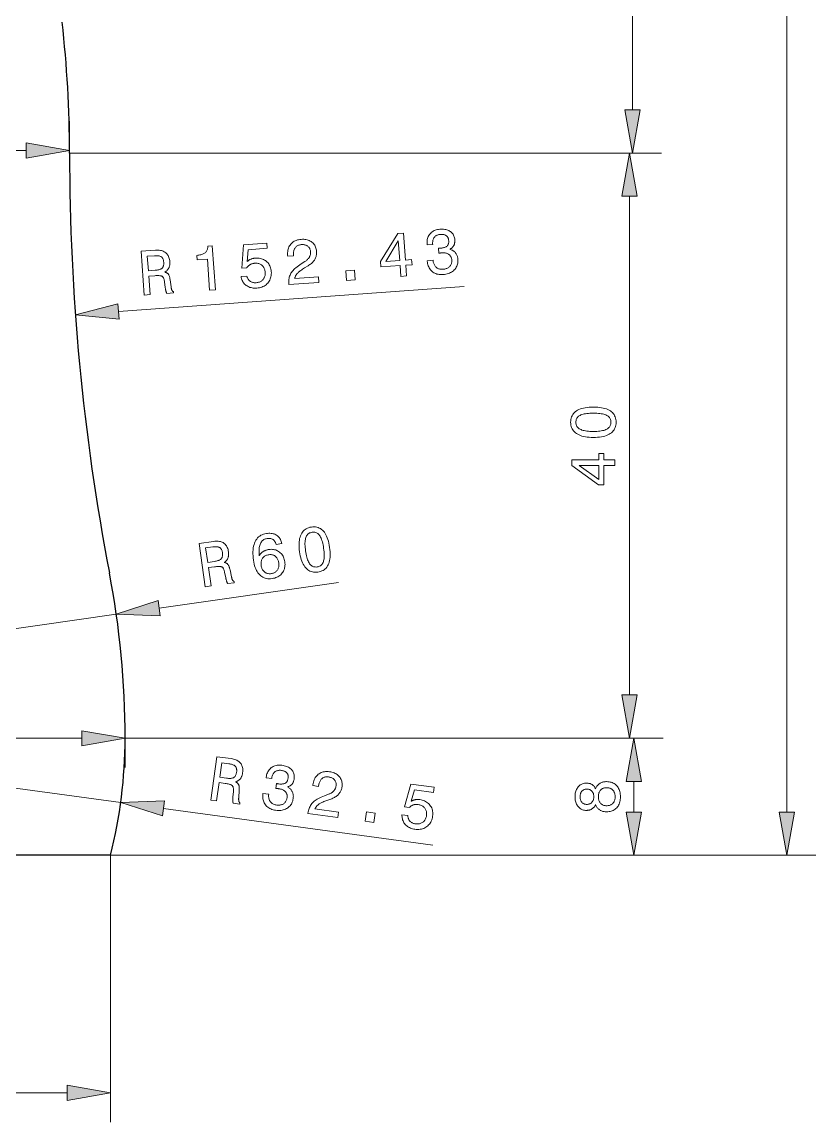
# Model space of a CAD drawing. Extents: x 0 to 297, y 0 to 529.
# Drawn here: x 169.3 to 223.5, y 122 to 197.2 of the extents above; entities that cross this region are included whole.
import ezdxf

# ---------------------------------------------------------------- set-up
doc = ezdxf.new("R2010")
doc.units = 0

msp = doc.modelspace()

# ---------------------------------------------------------------- linework, layer by layer
at = {"color": 7, "lineweight": 13}
for p, q in [((221.538, 143.185), (221.538, 359.276)), ((138.066, 188.401), (169.557, 188.401)), ((172.511, 188.23), (212.787, 188.23)), ((172.511, 188.23), (212.987, 188.23)), ((210.787, 151.185), (210.787, 185.276)), ((175.859, 177.395), (199.492, 179.113)), ((134.266, 148.224), (173.357, 148.224)), ((143.811, 148.23), (176.012, 143.831)), ((176.311, 148.23), (213.087, 148.23)), ((176.311, 148.23), (212.787, 148.23)), ((175.261, 140.23), (213.087, 140.23)), ((175.261, 140.23), (223.538, 140.23)), ((135.266, 123.996), (172.357, 123.996))]:
    msp.add_line(p, q, dxfattribs=at)
at = {"color": 7, "lineweight": 13, "ltscale": 0.477279}
msp.add_line((210.987, 191.185), (210.987, 210.276), dxfattribs=at)
at = {"color": 7, "lineweight": 13, "ltscale": 0.054256}
msp.add_line((172.511, 188.23), (172.511, 190.401), dxfattribs=at)
at = {"color": 7, "lineweight": 13, "ltscale": 0.309803}
msp.add_line((178.635, 157.12), (190.903, 158.869), dxfattribs=at)
at = {"color": 7, "lineweight": 13, "ltscale": 0.25}
msp.add_line((165.81, 155.29), (175.71, 156.702), dxfattribs=at)
at = {"color": 7, "lineweight": 13, "ltscale": 0.050157}
msp.add_line((176.311, 148.23), (176.311, 146.224), dxfattribs=at)
at = {"color": 7, "lineweight": 13, "ltscale": 0.052279}
msp.add_line((211.087, 143.185), (211.087, 145.276), dxfattribs=at)
at = {"color": 7, "lineweight": 13, "ltscale": 0.464485}
msp.add_line((178.94, 143.432), (197.348, 140.917), dxfattribs=at)
at = {"color": 7, "lineweight": 30}
for p, q in [((175.311, 140.23), (132.311, 140.23)), ((175.261, 140.23), (132.361, 140.23))]:
    msp.add_line(p, q, dxfattribs=at)
at = {"color": 7, "lineweight": 13, "ltscale": 0.455856}
msp.add_line((175.311, 140.23), (175.311, 121.996), dxfattribs=at)
at = {"color": 7, "lineweight": 13}
for points in [[(210.466, 191.185), (210.987, 188.23), (211.508, 191.185)], [(169.557, 187.88), (172.511, 188.401), (169.557, 188.922)], [(211.308, 185.276), (210.787, 188.23), (210.266, 185.276)], [(195.164, 179.801), (195.11, 180.541), (193.796, 180.445), (193.768, 180.824), (194.947, 182.725), (195.338, 182.754), (195.472, 180.914), (195.899, 180.945), (195.924, 180.6), (195.497, 180.569), (195.551, 179.829)], [(196.963, 180.874), (197.36, 180.903), (197.368, 180.842), (197.378, 180.783), (197.391, 180.728), (197.408, 180.676), (197.427, 180.626), (197.449, 180.58), (197.475, 180.537), (197.503, 180.497), (197.535, 180.461), (197.569, 180.427), (197.606, 180.396), (197.646, 180.37), (197.688, 180.346), (197.732, 180.327), (197.779, 180.311), (197.828, 180.299), (197.88, 180.291), (197.934, 180.286), (197.991, 180.285), (198.05, 180.287), (198.107, 180.293), (198.162, 180.302), (198.214, 180.313), (198.263, 180.328), (198.31, 180.346), (198.354, 180.366), (198.395, 180.39), (198.433, 180.417), (198.469, 180.446), (198.502, 180.479), (198.532, 180.514), (198.558, 180.551), (198.581, 180.59), (198.6, 180.632), (198.615, 180.675), (198.627, 180.721), (198.636, 180.768), (198.641, 180.818), (198.642, 180.87), (198.64, 180.924), (198.634, 180.973), (198.626, 181.019), (198.614, 181.063), (198.6, 181.105), (198.582, 181.144), (198.561, 181.18), (198.536, 181.214), (198.509, 181.246), (198.478, 181.275), (198.444, 181.302), (198.407, 181.326), (198.368, 181.347), (198.326, 181.365), (198.282, 181.38), (198.235, 181.392), (198.186, 181.401), (198.134, 181.407), (198.08, 181.41), (198.023, 181.411), (197.964, 181.408), (197.956, 181.407), (197.947, 181.406), (197.938, 181.406), (197.93, 181.405), (197.921, 181.404), (197.912, 181.403), (197.903, 181.402), (197.894, 181.401), (197.885, 181.4), (197.876, 181.399), (197.866, 181.398), (197.856, 181.397), (197.846, 181.395), (197.834, 181.394), (197.822, 181.393), (197.81, 181.391), (197.797, 181.389), (197.783, 181.388), (197.769, 181.386), (197.754, 181.384), (197.73, 181.723), (197.739, 181.723), (197.748, 181.723), (197.757, 181.723), (197.766, 181.724), (197.775, 181.724), (197.784, 181.724), (197.793, 181.725), (197.801, 181.725), (197.81, 181.725), (197.818, 181.726), (197.827, 181.726), (197.835, 181.727), (197.843, 181.727), (197.851, 181.727), (197.859, 181.728), (197.867, 181.728), (197.874, 181.729), (197.882, 181.729), (197.889, 181.73), (197.896, 181.73), (197.953, 181.736), (198.006, 181.743), (198.056, 181.752), (198.103, 181.764), (198.147, 181.777), (198.187, 181.793), (198.225, 181.811), (198.259, 181.83), (198.29, 181.852), (198.318, 181.876), (198.343, 181.902), (198.364, 181.931), (198.383, 181.961), (198.399, 181.994), (198.412, 182.029), (198.422, 182.066), (198.429, 182.105), (198.433, 182.147), (198.434, 182.191), (198.432, 182.236), (198.428, 182.281), (198.42, 182.323), (198.411, 182.362), (198.399, 182.4), (198.384, 182.435), (198.366, 182.468), (198.346, 182.498), (198.324, 182.526), (198.299, 182.552), (198.271, 182.576), (198.241, 182.597), (198.209, 182.615), (198.175, 182.631), (198.138, 182.644), (198.099, 182.655), (198.058, 182.663), (198.015, 182.669), (197.97, 182.671), (197.922, 182.672), (197.872, 182.669), (197.817, 182.664), (197.764, 182.655), (197.714, 182.643), (197.667, 182.628), (197.624, 182.611), (197.583, 182.59), (197.545, 182.566), (197.51, 182.539), (197.479, 182.509), (197.45, 182.476), (197.424, 182.44), (197.402, 182.401), (197.382, 182.36), (197.366, 182.315), (197.353, 182.268), (197.343, 182.218), (197.337, 182.165), (197.333, 182.11), (197.333, 182.051), (197.336, 181.99), (196.953, 181.962), (196.951, 181.991), (196.948, 182.078), (196.949, 182.161), (196.956, 182.241), (196.969, 182.317), (196.987, 182.391), (197.01, 182.461), (197.038, 182.528), (197.072, 182.592), (197.111, 182.653), (197.156, 182.71), (197.205, 182.764), (197.258, 182.812), (197.316, 182.855), (197.377, 182.894), (197.442, 182.928), (197.511, 182.956), (197.583, 182.98), (197.66, 182.999), (197.741, 183.012), (197.826, 183.021), (197.915, 183.025), (198.001, 183.025), (198.083, 183.021), (198.162, 183.011), (198.236, 182.997), (198.307, 182.979), (198.374, 182.956), (198.437, 182.929), (198.496, 182.897), (198.552, 182.86), (198.603, 182.82), (198.649, 182.775), (198.691, 182.727), (198.728, 182.675), (198.759, 182.62), (198.787, 182.56), (198.809, 182.497), (198.827, 182.43), (198.839, 182.36), (198.847, 182.286), (198.849, 182.243), (198.849, 182.201), (198.848, 182.161), (198.844, 182.121), (198.838, 182.083), (198.83, 182.046), (198.82, 182.01), (198.808, 181.975), (198.794, 181.941), (198.778, 181.909), (198.761, 181.877), (198.741, 181.847), (198.719, 181.818), (198.695, 181.791), (198.67, 181.765), (198.642, 181.74), (198.613, 181.717), (198.581, 181.695), (198.548, 181.674), (198.513, 181.655), (198.561, 181.639), (198.607, 181.622), (198.652, 181.603), (198.694, 181.581), (198.733, 181.557), (198.771, 181.531), (198.806, 181.503), (198.84, 181.473), (198.871, 181.44), (198.899, 181.406), (198.926, 181.369), (198.95, 181.331), (198.972, 181.291), (198.991, 181.248), (199.008, 181.204), (199.023, 181.158), (199.035, 181.11), (199.045, 181.06), (199.053, 181.008), (199.058, 180.955), (199.061, 180.87), (199.058, 180.788), (199.049, 180.709), (199.034, 180.634), (199.013, 180.561), (198.985, 180.491), (198.952, 180.424), (198.912, 180.36), (198.866, 180.299), (198.814, 180.241), (198.757, 180.187), (198.695, 180.138), (198.63, 180.094), (198.56, 180.055), (198.485, 180.021), (198.407, 179.992), (198.324, 179.967), (198.237, 179.948), (198.146, 179.933), (198.051, 179.924), (197.96, 179.92), (197.872, 179.922), (197.788, 179.929), (197.707, 179.942), (197.63, 179.961), (197.556, 179.986), (197.485, 180.016), (197.418, 180.052), (197.354, 180.094), (197.293, 180.141), (197.237, 180.194), (197.185, 180.25), (197.139, 180.31), (197.099, 180.374), (197.063, 180.443), (197.033, 180.515), (197.008, 180.591), (196.989, 180.672), (196.974, 180.756), (196.965, 180.845)], [(184.234, 179.79), (184.634, 179.819), (184.645, 179.774), (184.659, 179.732), (184.676, 179.691), (184.694, 179.653), (184.715, 179.616), (184.739, 179.582), (184.764, 179.551), (184.792, 179.521), (184.822, 179.494), (184.855, 179.469), (184.889, 179.446), (184.925, 179.426), (184.963, 179.409), (185.002, 179.395), (185.042, 179.383), (185.085, 179.375), (185.128, 179.368), (185.174, 179.365), (185.221, 179.365), (185.269, 179.367), (185.328, 179.373), (185.384, 179.382), (185.438, 179.396), (185.489, 179.412), (185.537, 179.432), (185.583, 179.456), (185.626, 179.483), (185.666, 179.513), (185.704, 179.547), (185.739, 179.585), (185.771, 179.625), (185.8, 179.667), (185.824, 179.712), (185.844, 179.758), (185.861, 179.807), (185.874, 179.857), (185.883, 179.91), (185.888, 179.964), (185.89, 180.021), (185.887, 180.08), (185.881, 180.139), (185.872, 180.196), (185.858, 180.25), (185.842, 180.302), (185.822, 180.35), (185.799, 180.396), (185.772, 180.439), (185.742, 180.48), (185.708, 180.517), (185.671, 180.552), (185.631, 180.584), (185.589, 180.612), (185.545, 180.636), (185.498, 180.656), (185.449, 180.672), (185.398, 180.685), (185.345, 180.694), (185.29, 180.699), (185.232, 180.7), (185.172, 180.698), (185.138, 180.695), (185.104, 180.69), (185.071, 180.684), (185.038, 180.677), (185.007, 180.668), (184.976, 180.658), (184.945, 180.647), (184.916, 180.634), (184.887, 180.621), (184.859, 180.605), (184.831, 180.589), (184.805, 180.571), (184.779, 180.551), (184.754, 180.531), (184.73, 180.509), (184.707, 180.486), (184.685, 180.462), (184.663, 180.436), (184.642, 180.409), (184.622, 180.381), (184.28, 180.356), (184.4, 181.959), (185.998, 182.075), (186.024, 181.721), (184.714, 181.626), (184.652, 180.812), (184.673, 180.832), (184.694, 180.851), (184.716, 180.87), (184.739, 180.887), (184.763, 180.904), (184.788, 180.92), (184.814, 180.935), (184.84, 180.949), (184.867, 180.962), (184.895, 180.975), (184.924, 180.986), (184.954, 180.997), (184.984, 181.006), (185.014, 181.015), (185.045, 181.023), (185.077, 181.03), (185.11, 181.035), (185.143, 181.04), (185.176, 181.044), (185.21, 181.047), (185.301, 181.051), (185.388, 181.049), (185.472, 181.041), (185.553, 181.028), (185.631, 181.009), (185.705, 180.984), (185.777, 180.954), (185.845, 180.917), (185.91, 180.875), (185.971, 180.828), (186.029, 180.775), (186.081, 180.719), (186.128, 180.659), (186.169, 180.595), (186.205, 180.527), (186.235, 180.456), (186.261, 180.38), (186.281, 180.301), (186.295, 180.218), (186.304, 180.131), (186.308, 180.038), (186.305, 179.949), (186.297, 179.863), (186.282, 179.779), (186.261, 179.699), (186.233, 179.622), (186.2, 179.549), (186.16, 179.478), (186.114, 179.411), (186.062, 179.346), (186.005, 179.286), (185.944, 179.232), (185.878, 179.183), (185.809, 179.14), (185.736, 179.102), (185.658, 179.07), (185.577, 179.044), (185.491, 179.023), (185.402, 179.007), (185.309, 178.998), (185.225, 178.994), (185.145, 178.995), (185.066, 179.002), (184.991, 179.013), (184.918, 179.029), (184.847, 179.05), (184.779, 179.077), (184.713, 179.108), (184.65, 179.144), (184.59, 179.185), (184.533, 179.231), (184.481, 179.279), (184.434, 179.331), (184.391, 179.387), (184.353, 179.446), (184.32, 179.508), (184.291, 179.574), (184.268, 179.642), (184.248, 179.715)], [(187.497, 179.243), (187.497, 179.256), (187.492, 179.343), (187.492, 179.428), (187.497, 179.51), (187.505, 179.59), (187.518, 179.667), (187.536, 179.741), (187.558, 179.813), (187.584, 179.882), (187.614, 179.948), (187.649, 180.012), (187.689, 180.075), (187.736, 180.138), (187.789, 180.201), (187.849, 180.265), (187.916, 180.329), (187.99, 180.394), (188.07, 180.459), (188.157, 180.524), (188.25, 180.59), (188.35, 180.656), (188.595, 180.813), (188.637, 180.842), (188.678, 180.87), (188.715, 180.9), (188.75, 180.929), (188.783, 180.959), (188.813, 180.99), (188.841, 181.021), (188.866, 181.052), (188.889, 181.084), (188.909, 181.116), (188.926, 181.149), (188.942, 181.183), (188.955, 181.218), (188.966, 181.253), (188.975, 181.29), (188.982, 181.327), (188.987, 181.366), (188.989, 181.405), (188.989, 181.445), (188.987, 181.487), (188.982, 181.533), (188.974, 181.577), (188.963, 181.62), (188.949, 181.66), (188.931, 181.698), (188.91, 181.735), (188.887, 181.769), (188.86, 181.801), (188.83, 181.831), (188.797, 181.858), (188.761, 181.884), (188.723, 181.906), (188.683, 181.925), (188.642, 181.941), (188.598, 181.954), (188.552, 181.964), (188.505, 181.971), (188.455, 181.975), (188.403, 181.975), (188.35, 181.973), (188.297, 181.967), (188.246, 181.958), (188.198, 181.945), (188.153, 181.929), (188.11, 181.909), (188.07, 181.886), (188.033, 181.859), (187.998, 181.828), (187.965, 181.794), (187.935, 181.757), (187.908, 181.716), (187.885, 181.673), (187.864, 181.627), (187.847, 181.579), (187.834, 181.529), (187.823, 181.475), (187.816, 181.419), (187.813, 181.361), (187.812, 181.3), (187.815, 181.237), (187.818, 181.201), (187.427, 181.172), (187.423, 181.233), (187.419, 181.326), (187.42, 181.416), (187.427, 181.501), (187.44, 181.583), (187.459, 181.662), (187.483, 181.737), (187.513, 181.809), (187.549, 181.877), (187.59, 181.942), (187.637, 182.003), (187.689, 182.059), (187.745, 182.11), (187.806, 182.157), (187.87, 182.197), (187.939, 182.233), (188.012, 182.263), (188.089, 182.288), (188.171, 182.308), (188.257, 182.323), (188.347, 182.332), (188.434, 182.336), (188.517, 182.335), (188.598, 182.328), (188.676, 182.316), (188.75, 182.3), (188.822, 182.278), (188.891, 182.25), (188.956, 182.218), (189.019, 182.181), (189.078, 182.138), (189.134, 182.091), (189.184, 182.04), (189.229, 181.987), (189.269, 181.929), (189.303, 181.868), (189.333, 181.804), (189.357, 181.736), (189.376, 181.665), (189.389, 181.59), (189.398, 181.512), (189.401, 181.451), (189.4, 181.391), (189.396, 181.333), (189.389, 181.275), (189.379, 181.219), (189.365, 181.165), (189.348, 181.111), (189.328, 181.059), (189.304, 181.009), (189.277, 180.959), (189.247, 180.911), (189.213, 180.864), (189.176, 180.817), (189.135, 180.772), (189.091, 180.728), (189.044, 180.684), (188.993, 180.642), (188.938, 180.601), (188.88, 180.56), (188.819, 180.521), (188.576, 180.374), (188.509, 180.332), (188.445, 180.291), (188.386, 180.251), (188.331, 180.212), (188.28, 180.174), (188.233, 180.137), (188.19, 180.101), (188.15, 180.065), (188.115, 180.031), (188.084, 179.998), (188.056, 179.966), (188.03, 179.932), (188.007, 179.898), (187.985, 179.864), (187.966, 179.829), (187.948, 179.793), (187.934, 179.757), (187.921, 179.72), (187.91, 179.683), (187.902, 179.645), (189.525, 179.763), (189.552, 179.393)], [(194.132, 180.816), (195.085, 180.886), (194.988, 182.225)], [(177.618, 178.525), (177.401, 181.513), (178.4, 181.586), (178.486, 181.59), (178.569, 181.589), (178.647, 181.584), (178.722, 181.574), (178.793, 181.56), (178.86, 181.54), (178.923, 181.517), (178.982, 181.488), (179.037, 181.455), (179.089, 181.417), (179.136, 181.375), (179.179, 181.328), (179.217, 181.277), (179.252, 181.222), (179.282, 181.162), (179.307, 181.099), (179.328, 181.03), (179.345, 180.958), (179.358, 180.881), (179.366, 180.8), (179.369, 180.751), (179.369, 180.704), (179.367, 180.659), (179.363, 180.614), (179.358, 180.571), (179.35, 180.529), (179.339, 180.489), (179.327, 180.45), (179.313, 180.413), (179.296, 180.376), (179.278, 180.342), (179.257, 180.308), (179.235, 180.276), (179.21, 180.246), (179.184, 180.217), (179.155, 180.19), (179.124, 180.163), (179.091, 180.139), (179.057, 180.116), (179.02, 180.094), (179.053, 180.086), (179.083, 180.076), (179.113, 180.065), (179.14, 180.053), (179.166, 180.039), (179.189, 180.024), (179.211, 180.008), (179.232, 179.99), (179.25, 179.971), (179.267, 179.95), (179.283, 179.928), (179.297, 179.902), (179.311, 179.872), (179.324, 179.839), (179.337, 179.802), (179.348, 179.763), (179.359, 179.719), (179.368, 179.673), (179.378, 179.623), (179.386, 179.569), (179.453, 179.086), (179.457, 179.055), (179.462, 179.026), (179.467, 178.999), (179.472, 178.974), (179.478, 178.95), (179.484, 178.928), (179.49, 178.908), (179.496, 178.889), (179.503, 178.872), (179.509, 178.857), (179.517, 178.843), (179.524, 178.83), (179.533, 178.818), (179.542, 178.806), (179.552, 178.795), (179.562, 178.785), (179.573, 178.776), (179.585, 178.767), (179.597, 178.76), (179.61, 178.753), (179.616, 178.671), (179.164, 178.638), (179.157, 178.647), (179.151, 178.658), (179.145, 178.67), (179.139, 178.682), (179.133, 178.696), (179.127, 178.711), (179.121, 178.726), (179.116, 178.743), (179.11, 178.761), (179.105, 178.779), (179.1, 178.799), (179.095, 178.82), (179.09, 178.843), (179.085, 178.866), (179.08, 178.892), (179.075, 178.918), (179.07, 178.946), (179.066, 178.975), (179.061, 179.006), (179.057, 179.038), (179.007, 179.423), (178.999, 179.479), (178.989, 179.531), (178.978, 179.579), (178.966, 179.622), (178.951, 179.662), (178.936, 179.697), (178.919, 179.728), (178.901, 179.754), (178.881, 179.777), (178.86, 179.795), (178.835, 179.81), (178.804, 179.823), (178.767, 179.834), (178.724, 179.842), (178.674, 179.848), (178.619, 179.852), (178.557, 179.854), (178.49, 179.853), (178.416, 179.851), (178.336, 179.846), (177.926, 179.816), (178.018, 178.554)], [(178.315, 181.212), (177.827, 181.176), (177.9, 180.182), (178.36, 180.215), (178.428, 180.221), (178.492, 180.23), (178.551, 180.24), (178.606, 180.252), (178.656, 180.266), (178.702, 180.282), (178.743, 180.3), (178.781, 180.32), (178.813, 180.342), (178.842, 180.367), (178.866, 180.393), (178.888, 180.423), (178.906, 180.455), (178.922, 180.49), (178.934, 180.528), (178.944, 180.569), (178.951, 180.613), (178.954, 180.66), (178.955, 180.709), (178.952, 180.761), (178.947, 180.813), (178.94, 180.861), (178.93, 180.906), (178.917, 180.948), (178.902, 180.986), (178.884, 181.022), (178.864, 181.054), (178.841, 181.083), (178.816, 181.108), (178.788, 181.131), (178.757, 181.151), (178.723, 181.168), (178.685, 181.182), (178.643, 181.194), (178.597, 181.204), (178.548, 181.21), (178.495, 181.215), (178.439, 181.216), (178.379, 181.215)], [(182.091, 178.85), (181.937, 180.978), (181.239, 180.928), (181.217, 181.233), (181.291, 181.241), (181.362, 181.251), (181.429, 181.263), (181.491, 181.278), (181.549, 181.296), (181.603, 181.315), (181.653, 181.337), (181.699, 181.361), (181.741, 181.387), (181.778, 181.416), (181.812, 181.447), (181.843, 181.482), (181.87, 181.519), (181.894, 181.56), (181.915, 181.604), (181.933, 181.651), (181.947, 181.7), (181.959, 181.753), (181.967, 181.81), (181.971, 181.869), (182.264, 181.89), (182.483, 178.879)], [(191.44, 179.53), (191.393, 180.171), (191.988, 180.215), (192.035, 179.573)], [(175.821, 177.914), (172.912, 177.181), (175.897, 176.875)], [(208.324, 168.788), (208.175, 168.791), (208.034, 168.799), (207.9, 168.812), (207.773, 168.831), (207.653, 168.855), (207.541, 168.884), (207.436, 168.919), (207.339, 168.958), (207.248, 169.004), (207.165, 169.054), (207.09, 169.11), (207.022, 169.17), (206.962, 169.235), (206.911, 169.305), (206.867, 169.38), (206.831, 169.46), (206.804, 169.545), (206.784, 169.634), (206.772, 169.729), (206.768, 169.828), (206.772, 169.928), (206.784, 170.023), (206.803, 170.113), (206.831, 170.198), (206.866, 170.278), (206.91, 170.353), (206.961, 170.423), (207.02, 170.488), (207.087, 170.548), (207.162, 170.603), (207.245, 170.652), (207.335, 170.697), (207.432, 170.736), (207.537, 170.771), (207.65, 170.799), (207.769, 170.823), (207.897, 170.841), (208.032, 170.855), (208.174, 170.862), (208.324, 170.865), (208.473, 170.862), (208.615, 170.855), (208.749, 170.841), (208.876, 170.823), (208.996, 170.799), (209.108, 170.771), (209.212, 170.736), (209.309, 170.697), (209.399, 170.652), (209.481, 170.603), (209.556, 170.548), (209.622, 170.488), (209.681, 170.423), (209.732, 170.353), (209.775, 170.278), (209.81, 170.198), (209.838, 170.113), (209.857, 170.023), (209.869, 169.928), (209.873, 169.828), (209.869, 169.729), (209.857, 169.634), (209.838, 169.545), (209.81, 169.46), (209.775, 169.38), (209.731, 169.305), (209.68, 169.235), (209.621, 169.17), (209.554, 169.11), (209.479, 169.054), (209.396, 169.004), (209.307, 168.958), (209.209, 168.919), (209.105, 168.884), (208.993, 168.855), (208.874, 168.831), (208.747, 168.812), (208.613, 168.799), (208.472, 168.791)], [(208.324, 169.202), (208.444, 169.203), (208.558, 169.208), (208.666, 169.215), (208.766, 169.226), (208.86, 169.24), (208.948, 169.256), (209.029, 169.276), (209.103, 169.299), (209.17, 169.325), (209.231, 169.353), (209.286, 169.385), (209.335, 169.421), (209.378, 169.46), (209.415, 169.502), (209.447, 169.548), (209.473, 169.597), (209.493, 169.65), (209.507, 169.706), (209.516, 169.765), (209.519, 169.828), (209.516, 169.891), (209.508, 169.951), (209.493, 170.007), (209.473, 170.059), (209.448, 170.108), (209.417, 170.154), (209.38, 170.196), (209.337, 170.235), (209.288, 170.27), (209.234, 170.301), (209.174, 170.329), (209.107, 170.355), (209.033, 170.377), (208.952, 170.396), (208.864, 170.413), (208.77, 170.426), (208.669, 170.436), (208.56, 170.444), (208.445, 170.448), (208.324, 170.45), (208.201, 170.448), (208.086, 170.444), (207.978, 170.436), (207.876, 170.426), (207.781, 170.413), (207.693, 170.396), (207.612, 170.377), (207.538, 170.355), (207.471, 170.329), (207.411, 170.301), (207.357, 170.27), (207.308, 170.235), (207.266, 170.196), (207.229, 170.154), (207.197, 170.108), (207.172, 170.059), (207.152, 170.007), (207.138, 169.951), (207.129, 169.891), (207.126, 169.828), (207.129, 169.765), (207.138, 169.706), (207.152, 169.65), (207.172, 169.597), (207.198, 169.548), (207.23, 169.502), (207.267, 169.46), (207.31, 169.421), (207.359, 169.385), (207.414, 169.353), (207.475, 169.325), (207.542, 169.299), (207.617, 169.276), (207.698, 169.256), (207.785, 169.24), (207.88, 169.226), (207.981, 169.215), (208.088, 169.208), (208.203, 169.203)], [(209.787, 166.868), (209.045, 166.868), (209.045, 165.55), (208.665, 165.55), (206.854, 166.864), (206.854, 167.256), (208.699, 167.256), (208.699, 167.684), (209.045, 167.684), (209.045, 167.256), (209.787, 167.256)], [(208.699, 165.913), (208.699, 166.868), (207.356, 166.868)], [(188.237, 160.977), (188.219, 161.125), (188.207, 161.266), (188.201, 161.4), (188.202, 161.528), (188.208, 161.65), (188.222, 161.765), (188.241, 161.874), (188.267, 161.976), (188.298, 162.072), (188.337, 162.162), (188.381, 162.244), (188.431, 162.32), (188.487, 162.388), (188.55, 162.449), (188.618, 162.503), (188.692, 162.549), (188.771, 162.589), (188.857, 162.621), (188.949, 162.646), (189.047, 162.664), (189.146, 162.674), (189.242, 162.676), (189.334, 162.669), (189.422, 162.654), (189.506, 162.63), (189.586, 162.598), (189.663, 162.557), (189.735, 162.508), (189.804, 162.45), (189.869, 162.383), (189.93, 162.309), (189.987, 162.226), (190.04, 162.135), (190.089, 162.036), (190.133, 161.928), (190.173, 161.813), (190.209, 161.69), (190.241, 161.558), (190.269, 161.418), (190.293, 161.27), (190.312, 161.122), (190.324, 160.981), (190.33, 160.846), (190.33, 160.717), (190.323, 160.596), (190.31, 160.481), (190.291, 160.373), (190.266, 160.271), (190.234, 160.176), (190.197, 160.087), (190.153, 160.006), (190.103, 159.931), (190.047, 159.864), (189.985, 159.804), (189.917, 159.75), (189.842, 159.704), (189.762, 159.665), (189.676, 159.633), (189.583, 159.608), (189.485, 159.59), (189.386, 159.58), (189.291, 159.578), (189.2, 159.585), (189.112, 159.6), (189.028, 159.624), (188.948, 159.657), (188.871, 159.697), (188.798, 159.747), (188.729, 159.805), (188.663, 159.871), (188.602, 159.945), (188.544, 160.028), (188.491, 160.119), (188.442, 160.217), (188.398, 160.324), (188.357, 160.438), (188.321, 160.561), (188.289, 160.692), (188.261, 160.83)], [(181.792, 158.58), (181.369, 161.546), (182.36, 161.687), (182.446, 161.697), (182.528, 161.702), (182.607, 161.702), (182.682, 161.698), (182.754, 161.688), (182.822, 161.674), (182.886, 161.654), (182.947, 161.63), (183.005, 161.601), (183.059, 161.566), (183.109, 161.527), (183.155, 161.484), (183.197, 161.436), (183.235, 161.383), (183.269, 161.326), (183.299, 161.264), (183.325, 161.197), (183.346, 161.126), (183.364, 161.05), (183.378, 160.97), (183.384, 160.922), (183.388, 160.875), (183.389, 160.829), (183.388, 160.784), (183.385, 160.741), (183.38, 160.699), (183.373, 160.658), (183.363, 160.618), (183.352, 160.58), (183.338, 160.542), (183.322, 160.506), (183.304, 160.472), (183.283, 160.438), (183.261, 160.406), (183.236, 160.376), (183.21, 160.346), (183.181, 160.318), (183.15, 160.291), (183.117, 160.266), (183.081, 160.242), (183.115, 160.236), (183.146, 160.228), (183.176, 160.219), (183.204, 160.209), (183.231, 160.197), (183.255, 160.183), (183.279, 160.169), (183.3, 160.152), (183.32, 160.135), (183.338, 160.115), (183.355, 160.094), (183.372, 160.069), (183.387, 160.04), (183.403, 160.008), (183.417, 159.973), (183.432, 159.934), (183.445, 159.891), (183.458, 159.845), (183.471, 159.796), (183.483, 159.743), (183.583, 159.266), (183.589, 159.235), (183.596, 159.207), (183.603, 159.18), (183.61, 159.155), (183.617, 159.132), (183.625, 159.111), (183.632, 159.091), (183.64, 159.073), (183.647, 159.056), (183.655, 159.042), (183.663, 159.028), (183.672, 159.016), (183.681, 159.004), (183.691, 158.993), (183.702, 158.983), (183.713, 158.973), (183.725, 158.965), (183.737, 158.957), (183.749, 158.95), (183.763, 158.944), (183.774, 158.863), (183.326, 158.799), (183.318, 158.808), (183.311, 158.818), (183.304, 158.829), (183.297, 158.842), (183.29, 158.855), (183.284, 158.869), (183.277, 158.884), (183.27, 158.901), (183.264, 158.918), (183.257, 158.936), (183.251, 158.955), (183.244, 158.976), (183.238, 158.998), (183.231, 159.021), (183.224, 159.046), (183.218, 159.072), (183.211, 159.1), (183.204, 159.129), (183.198, 159.159), (183.191, 159.19), (183.115, 159.572), (183.103, 159.627), (183.09, 159.678), (183.075, 159.725), (183.06, 159.767), (183.043, 159.806), (183.025, 159.84), (183.006, 159.869), (182.986, 159.895), (182.965, 159.916), (182.942, 159.932), (182.917, 159.946), (182.885, 159.956), (182.847, 159.964), (182.803, 159.97), (182.754, 159.972), (182.698, 159.973), (182.637, 159.97), (182.569, 159.965), (182.496, 159.957), (182.417, 159.947), (182.01, 159.889), (182.188, 158.636)], [(187.025, 161.537), (186.632, 161.481), (186.62, 161.525), (186.606, 161.567), (186.59, 161.606), (186.572, 161.643), (186.551, 161.678), (186.529, 161.71), (186.505, 161.739), (186.479, 161.766), (186.451, 161.79), (186.421, 161.812), (186.389, 161.831), (186.356, 161.847), (186.32, 161.861), (186.283, 161.872), (186.245, 161.88), (186.204, 161.885), (186.162, 161.888), (186.118, 161.888), (186.073, 161.885), (186.026, 161.88), (185.963, 161.868), (185.903, 161.851), (185.848, 161.83), (185.796, 161.803), (185.748, 161.772), (185.704, 161.736), (185.663, 161.695), (185.627, 161.648), (185.594, 161.597), (185.565, 161.542), (185.54, 161.481), (185.518, 161.415), (185.501, 161.343), (185.486, 161.267), (185.476, 161.186), (185.469, 161.1), (185.466, 161.008), (185.466, 160.911), (185.47, 160.81), (185.478, 160.703), (185.499, 160.738), (185.522, 160.772), (185.546, 160.804), (185.571, 160.835), (185.597, 160.864), (185.625, 160.892), (185.654, 160.919), (185.684, 160.944), (185.716, 160.968), (185.749, 160.991), (185.783, 161.012), (185.819, 161.031), (185.855, 161.049), (185.893, 161.066), (185.931, 161.081), (185.971, 161.094), (186.012, 161.106), (186.054, 161.116), (186.097, 161.125), (186.141, 161.132), (186.224, 161.141), (186.305, 161.144), (186.383, 161.141), (186.459, 161.133), (186.533, 161.119), (186.604, 161.098), (186.672, 161.072), (186.739, 161.041), (186.803, 161.003), (186.864, 160.959), (186.922, 160.91), (186.975, 160.858), (187.024, 160.801), (187.067, 160.739), (187.106, 160.674), (187.14, 160.604), (187.169, 160.53), (187.194, 160.452), (187.214, 160.37), (187.229, 160.284), (187.238, 160.197), (187.242, 160.112), (187.239, 160.03), (187.231, 159.95), (187.216, 159.873), (187.196, 159.798), (187.169, 159.726), (187.136, 159.657), (187.098, 159.59), (187.053, 159.525), (187.003, 159.464), (186.949, 159.409), (186.89, 159.358), (186.828, 159.312), (186.761, 159.272), (186.69, 159.236), (186.614, 159.206), (186.535, 159.18), (186.451, 159.16), (186.363, 159.145), (186.26, 159.134), (186.162, 159.131), (186.067, 159.136), (185.976, 159.148), (185.889, 159.169), (185.806, 159.198), (185.727, 159.234), (185.651, 159.279), (185.58, 159.331), (185.512, 159.392), (185.448, 159.459), (185.39, 159.535), (185.335, 159.617), (185.286, 159.706), (185.241, 159.803), (185.201, 159.907), (185.165, 160.018), (185.134, 160.136), (185.107, 160.261), (185.086, 160.393), (185.066, 160.55), (185.054, 160.7), (185.049, 160.843), (185.05, 160.98), (185.059, 161.111), (185.074, 161.236), (185.096, 161.354), (185.126, 161.466), (185.162, 161.571), (185.205, 161.67), (185.255, 161.762), (185.31, 161.846), (185.372, 161.921), (185.439, 161.989), (185.513, 162.049), (185.592, 162.1), (185.678, 162.144), (185.769, 162.179), (185.867, 162.206), (185.97, 162.225), (186.053, 162.235), (186.134, 162.24), (186.211, 162.24), (186.285, 162.235), (186.357, 162.226), (186.425, 162.211), (186.491, 162.192), (186.553, 162.168), (186.613, 162.139), (186.67, 162.106), (186.723, 162.068), (186.772, 162.025), (186.818, 161.979), (186.859, 161.928), (186.896, 161.874), (186.93, 161.815), (186.96, 161.751), (186.985, 161.684), (187.007, 161.612)], [(188.646, 161.035), (188.665, 160.916), (188.686, 160.804), (188.708, 160.699), (188.733, 160.601), (188.76, 160.509), (188.789, 160.425), (188.82, 160.348), (188.853, 160.278), (188.888, 160.215), (188.925, 160.158), (188.964, 160.109), (189.006, 160.065), (189.051, 160.028), (189.098, 159.997), (189.148, 159.972), (189.2, 159.954), (189.255, 159.941), (189.312, 159.935), (189.372, 159.934), (189.435, 159.941), (189.497, 159.952), (189.555, 159.969), (189.609, 159.991), (189.658, 160.018), (189.703, 160.051), (189.744, 160.088), (189.78, 160.131), (189.812, 160.178), (189.84, 160.231), (189.863, 160.289), (189.883, 160.353), (189.898, 160.423), (189.91, 160.499), (189.918, 160.582), (189.922, 160.671), (189.921, 160.767), (189.917, 160.868), (189.91, 160.976), (189.898, 161.091), (189.882, 161.212), (189.863, 161.332), (189.843, 161.446), (189.82, 161.552), (189.795, 161.651), (189.769, 161.743), (189.74, 161.828), (189.709, 161.905), (189.677, 161.976), (189.642, 162.039), (189.606, 162.094), (189.567, 162.144), (189.526, 162.186), (189.481, 162.223), (189.435, 162.254), (189.385, 162.279), (189.333, 162.297), (189.278, 162.309), (189.22, 162.315), (189.16, 162.315), (189.097, 162.309), (189.035, 162.298), (188.978, 162.281), (188.924, 162.259), (188.875, 162.231), (188.83, 162.199), (188.789, 162.161), (188.753, 162.118), (188.72, 162.07), (188.692, 162.016), (188.668, 161.958), (188.648, 161.893), (188.632, 161.823), (188.62, 161.746), (188.612, 161.663), (188.608, 161.574), (188.608, 161.479), (188.611, 161.377), (188.619, 161.269), (188.631, 161.156)], [(182.301, 161.308), (181.817, 161.239), (181.958, 160.252), (182.415, 160.317), (182.482, 160.328), (182.545, 160.34), (182.604, 160.355), (182.657, 160.37), (182.707, 160.388), (182.751, 160.407), (182.791, 160.428), (182.827, 160.451), (182.858, 160.475), (182.885, 160.501), (182.907, 160.529), (182.927, 160.56), (182.943, 160.594), (182.956, 160.63), (182.966, 160.669), (182.973, 160.71), (182.977, 160.754), (182.977, 160.801), (182.974, 160.851), (182.968, 160.903), (182.959, 160.954), (182.948, 161.001), (182.935, 161.045), (182.92, 161.086), (182.902, 161.124), (182.882, 161.158), (182.859, 161.188), (182.835, 161.216), (182.808, 161.24), (182.779, 161.26), (182.747, 161.278), (182.711, 161.292), (182.672, 161.304), (182.629, 161.313), (182.583, 161.319), (182.534, 161.323), (182.481, 161.323), (182.424, 161.321), (182.365, 161.316)], [(186.816, 160.221), (186.806, 160.277), (186.794, 160.331), (186.778, 160.382), (186.76, 160.43), (186.739, 160.476), (186.715, 160.519), (186.688, 160.558), (186.658, 160.595), (186.625, 160.63), (186.589, 160.661), (186.552, 160.689), (186.512, 160.714), (186.471, 160.734), (186.429, 160.751), (186.385, 160.765), (186.34, 160.774), (186.293, 160.78), (186.244, 160.782), (186.195, 160.78), (186.143, 160.774), (186.086, 160.764), (186.032, 160.751), (185.981, 160.735), (185.933, 160.716), (185.889, 160.694), (185.847, 160.669), (185.808, 160.641), (185.772, 160.61), (185.739, 160.575), (185.709, 160.538), (185.683, 160.498), (185.66, 160.456), (185.641, 160.412), (185.626, 160.365), (185.614, 160.317), (185.606, 160.267), (185.601, 160.214), (185.601, 160.16), (185.604, 160.103), (185.61, 160.045), (185.62, 159.986), (185.633, 159.931), (185.649, 159.879), (185.668, 159.829), (185.69, 159.783), (185.714, 159.739), (185.742, 159.698), (185.772, 159.661), (185.806, 159.626), (185.842, 159.594), (185.881, 159.566), (185.921, 159.541), (185.963, 159.52), (186.007, 159.503), (186.053, 159.49), (186.101, 159.481), (186.151, 159.475), (186.202, 159.474), (186.255, 159.476), (186.31, 159.482), (186.363, 159.491), (186.412, 159.504), (186.459, 159.52), (186.504, 159.539), (186.546, 159.562), (186.585, 159.588), (186.622, 159.617), (186.657, 159.649), (186.688, 159.685), (186.718, 159.724), (186.744, 159.766), (186.766, 159.81), (186.785, 159.855), (186.801, 159.902), (186.812, 159.951), (186.82, 160.001), (186.825, 160.053), (186.826, 160.107), (186.823, 160.163)], [(178.562, 157.635), (175.71, 156.702), (178.709, 156.604)], [(210.266, 151.185), (210.787, 148.23), (211.308, 151.185)], [(173.357, 147.703), (176.311, 148.224), (173.357, 148.745)], [(211.608, 145.276), (211.087, 148.23), (210.566, 145.276)], [(182.166, 144), (182.571, 146.968), (183.563, 146.833), (183.649, 146.819), (183.729, 146.801), (183.805, 146.78), (183.876, 146.755), (183.942, 146.726), (184.004, 146.693), (184.061, 146.657), (184.113, 146.617), (184.16, 146.573), (184.202, 146.525), (184.24, 146.474), (184.272, 146.42), (184.299, 146.362), (184.321, 146.301), (184.338, 146.236), (184.35, 146.168), (184.357, 146.097), (184.358, 146.023), (184.355, 145.945), (184.346, 145.864), (184.338, 145.816), (184.329, 145.77), (184.318, 145.725), (184.305, 145.683), (184.29, 145.642), (184.274, 145.603), (184.256, 145.565), (184.236, 145.53), (184.214, 145.496), (184.19, 145.464), (184.165, 145.434), (184.138, 145.405), (184.109, 145.379), (184.079, 145.354), (184.047, 145.331), (184.013, 145.311), (183.978, 145.291), (183.941, 145.274), (183.902, 145.259), (183.861, 145.245), (183.892, 145.23), (183.92, 145.214), (183.946, 145.197), (183.97, 145.18), (183.993, 145.161), (184.013, 145.141), (184.031, 145.121), (184.047, 145.099), (184.061, 145.077), (184.074, 145.053), (184.084, 145.028), (184.093, 144.999), (184.1, 144.967), (184.106, 144.932), (184.111, 144.894), (184.114, 144.853), (184.115, 144.808), (184.115, 144.761), (184.114, 144.71), (184.111, 144.656), (184.076, 144.169), (184.074, 144.138), (184.073, 144.109), (184.072, 144.081), (184.072, 144.055), (184.073, 144.031), (184.074, 144.008), (184.076, 143.987), (184.078, 143.968), (184.081, 143.95), (184.084, 143.934), (184.089, 143.919), (184.094, 143.904), (184.099, 143.89), (184.106, 143.877), (184.113, 143.864), (184.121, 143.852), (184.13, 143.841), (184.14, 143.83), (184.15, 143.82), (184.161, 143.81), (184.15, 143.729), (183.701, 143.79), (183.697, 143.801), (183.693, 143.813), (183.689, 143.826), (183.686, 143.839), (183.683, 143.854), (183.68, 143.87), (183.678, 143.886), (183.676, 143.903), (183.674, 143.922), (183.673, 143.941), (183.672, 143.961), (183.671, 143.983), (183.671, 144.006), (183.671, 144.03), (183.671, 144.056), (183.672, 144.083), (183.673, 144.111), (183.675, 144.141), (183.677, 144.172), (183.679, 144.204), (183.71, 144.591), (183.714, 144.648), (183.715, 144.701), (183.714, 144.75), (183.711, 144.795), (183.705, 144.836), (183.697, 144.874), (183.687, 144.907), (183.675, 144.937), (183.66, 144.963), (183.643, 144.986), (183.622, 145.005), (183.594, 145.024), (183.56, 145.043), (183.519, 145.06), (183.472, 145.076), (183.419, 145.091), (183.359, 145.106), (183.293, 145.119), (183.22, 145.132), (183.141, 145.144), (182.734, 145.199), (182.563, 143.946)], [(183.403, 146.484), (182.918, 146.551), (182.783, 145.563), (183.241, 145.5), (183.309, 145.492), (183.373, 145.487), (183.433, 145.484), (183.489, 145.485), (183.541, 145.488), (183.589, 145.495), (183.634, 145.504), (183.674, 145.516), (183.711, 145.531), (183.743, 145.549), (183.773, 145.569), (183.8, 145.594), (183.825, 145.622), (183.847, 145.653), (183.868, 145.687), (183.885, 145.725), (183.901, 145.767), (183.914, 145.812), (183.925, 145.86), (183.933, 145.912), (183.939, 145.963), (183.942, 146.012), (183.941, 146.058), (183.937, 146.102), (183.93, 146.142), (183.92, 146.181), (183.907, 146.216), (183.891, 146.249), (183.872, 146.28), (183.849, 146.308), (183.823, 146.333), (183.793, 146.357), (183.758, 146.379), (183.72, 146.399), (183.677, 146.418), (183.631, 146.435), (183.58, 146.45), (183.525, 146.463), (183.466, 146.475)], [(185.734, 144.462), (186.129, 144.408), (186.123, 144.346), (186.121, 144.287), (186.123, 144.23), (186.128, 144.175), (186.137, 144.123), (186.149, 144.074), (186.165, 144.026), (186.185, 143.981), (186.208, 143.939), (186.235, 143.898), (186.265, 143.861), (186.298, 143.827), (186.334, 143.795), (186.374, 143.767), (186.416, 143.742), (186.462, 143.72), (186.511, 143.701), (186.563, 143.685), (186.618, 143.672), (186.676, 143.663), (186.733, 143.656), (186.789, 143.654), (186.842, 143.654), (186.893, 143.658), (186.943, 143.666), (186.99, 143.677), (187.035, 143.692), (187.078, 143.71), (187.119, 143.731), (187.158, 143.756), (187.194, 143.785), (187.228, 143.815), (187.258, 143.849), (187.285, 143.886), (187.309, 143.925), (187.331, 143.967), (187.349, 144.012), (187.364, 144.06), (187.376, 144.11), (187.385, 144.164), (187.39, 144.213), (187.391, 144.26), (187.389, 144.305), (187.383, 144.349), (187.374, 144.391), (187.36, 144.431), (187.344, 144.469), (187.323, 144.506), (187.299, 144.541), (187.272, 144.574), (187.241, 144.605), (187.207, 144.634), (187.17, 144.66), (187.13, 144.684), (187.086, 144.705), (187.04, 144.724), (186.991, 144.741), (186.938, 144.755), (186.883, 144.767), (186.824, 144.777), (186.815, 144.778), (186.807, 144.779), (186.798, 144.78), (186.79, 144.781), (186.781, 144.782), (186.772, 144.783), (186.763, 144.784), (186.754, 144.785), (186.745, 144.786), (186.736, 144.786), (186.726, 144.787), (186.716, 144.788), (186.705, 144.789), (186.694, 144.79), (186.682, 144.791), (186.67, 144.792), (186.657, 144.793), (186.643, 144.794), (186.629, 144.796), (186.614, 144.797), (186.66, 145.133), (186.669, 145.131), (186.678, 145.13), (186.687, 145.128), (186.696, 145.127), (186.704, 145.125), (186.713, 145.124), (186.722, 145.122), (186.73, 145.121), (186.739, 145.119), (186.747, 145.118), (186.755, 145.117), (186.764, 145.115), (186.772, 145.114), (186.779, 145.113), (186.787, 145.112), (186.795, 145.111), (186.802, 145.109), (186.81, 145.108), (186.817, 145.107), (186.824, 145.106), (186.881, 145.1), (186.934, 145.096), (186.985, 145.095), (187.033, 145.096), (187.079, 145.101), (187.122, 145.107), (187.162, 145.117), (187.2, 145.129), (187.235, 145.144), (187.267, 145.162), (187.297, 145.182), (187.324, 145.205), (187.349, 145.231), (187.371, 145.26), (187.391, 145.291), (187.408, 145.326), (187.423, 145.363), (187.436, 145.403), (187.446, 145.445), (187.453, 145.491), (187.458, 145.535), (187.46, 145.577), (187.458, 145.618), (187.454, 145.657), (187.447, 145.695), (187.437, 145.73), (187.424, 145.764), (187.407, 145.797), (187.388, 145.827), (187.366, 145.856), (187.341, 145.883), (187.313, 145.907), (187.283, 145.93), (187.25, 145.951), (187.214, 145.969), (187.176, 145.985), (187.135, 146), (187.091, 146.012), (187.044, 146.022), (186.995, 146.03), (186.939, 146.036), (186.886, 146.038), (186.835, 146.037), (186.786, 146.032), (186.74, 146.024), (186.696, 146.012), (186.654, 145.996), (186.614, 145.977), (186.577, 145.954), (186.542, 145.928), (186.509, 145.898), (186.479, 145.865), (186.452, 145.828), (186.427, 145.788), (186.404, 145.745), (186.384, 145.698), (186.367, 145.647), (186.352, 145.594), (186.34, 145.537), (186.33, 145.476), (185.95, 145.528), (185.954, 145.557), (185.968, 145.642), (185.987, 145.723), (186.01, 145.8), (186.038, 145.872), (186.071, 145.941), (186.108, 146.005), (186.15, 146.064), (186.196, 146.12), (186.247, 146.171), (186.303, 146.218), (186.362, 146.26), (186.424, 146.296), (186.489, 146.327), (186.557, 146.352), (186.627, 146.372), (186.701, 146.385), (186.777, 146.393), (186.856, 146.396), (186.938, 146.393), (187.022, 146.384), (187.111, 146.369), (187.195, 146.351), (187.274, 146.33), (187.349, 146.305), (187.419, 146.276), (187.485, 146.243), (187.545, 146.207), (187.601, 146.167), (187.653, 146.123), (187.699, 146.076), (187.741, 146.026), (187.777, 145.973), (187.808, 145.917), (187.833, 145.859), (187.853, 145.798), (187.867, 145.734), (187.876, 145.668), (187.879, 145.599), (187.877, 145.527), (187.87, 145.453), (187.863, 145.411), (187.854, 145.37), (187.844, 145.331), (187.832, 145.293), (187.819, 145.257), (187.803, 145.222), (187.786, 145.189), (187.767, 145.157), (187.747, 145.127), (187.724, 145.098), (187.7, 145.071), (187.675, 145.046), (187.647, 145.022), (187.619, 145), (187.588, 144.98), (187.556, 144.962), (187.522, 144.945), (187.487, 144.93), (187.45, 144.916), (187.412, 144.905), (187.456, 144.88), (187.498, 144.853), (187.537, 144.825), (187.574, 144.795), (187.608, 144.764), (187.639, 144.731), (187.668, 144.696), (187.694, 144.659), (187.718, 144.621), (187.739, 144.581), (187.757, 144.54), (187.773, 144.497), (187.786, 144.453), (187.796, 144.408), (187.804, 144.361), (187.808, 144.313), (187.811, 144.264), (187.81, 144.213), (187.807, 144.161), (187.801, 144.107), (187.786, 144.023), (187.766, 143.944), (187.741, 143.869), (187.711, 143.798), (187.675, 143.731), (187.633, 143.668), (187.587, 143.61), (187.535, 143.556), (187.477, 143.506), (187.414, 143.46), (187.347, 143.419), (187.277, 143.383), (187.203, 143.354), (187.127, 143.33), (187.047, 143.312), (186.964, 143.299), (186.878, 143.293), (186.789, 143.292), (186.697, 143.296), (186.602, 143.307), (186.512, 143.322), (186.427, 143.342), (186.346, 143.366), (186.27, 143.396), (186.198, 143.431), (186.131, 143.47), (186.068, 143.514), (186.009, 143.563), (185.955, 143.618), (185.905, 143.676), (185.861, 143.739), (185.823, 143.805), (185.79, 143.873), (185.764, 143.945), (185.743, 144.019), (185.729, 144.096), (185.72, 144.176), (185.717, 144.258), (185.721, 144.344), (185.73, 144.432)], [(188.811, 143.092), (188.813, 143.105), (188.827, 143.191), (188.844, 143.274), (188.865, 143.354), (188.89, 143.43), (188.919, 143.502), (188.951, 143.571), (188.988, 143.637), (189.027, 143.699), (189.071, 143.758), (189.118, 143.813), (189.17, 143.866), (189.229, 143.918), (189.295, 143.969), (189.367, 144.019), (189.445, 144.068), (189.531, 144.116), (189.622, 144.163), (189.721, 144.209), (189.826, 144.254), (189.937, 144.298), (190.209, 144.401), (190.257, 144.42), (190.302, 144.44), (190.345, 144.461), (190.386, 144.483), (190.424, 144.505), (190.46, 144.529), (190.493, 144.553), (190.524, 144.579), (190.553, 144.605), (190.579, 144.633), (190.603, 144.661), (190.625, 144.691), (190.645, 144.722), (190.664, 144.755), (190.68, 144.789), (190.694, 144.824), (190.707, 144.861), (190.717, 144.899), (190.726, 144.938), (190.733, 144.979), (190.737, 145.025), (190.739, 145.07), (190.736, 145.114), (190.731, 145.157), (190.721, 145.198), (190.709, 145.237), (190.692, 145.276), (190.673, 145.312), (190.649, 145.348), (190.623, 145.382), (190.593, 145.414), (190.561, 145.444), (190.526, 145.471), (190.488, 145.495), (190.448, 145.517), (190.406, 145.536), (190.361, 145.553), (190.313, 145.566), (190.262, 145.578), (190.209, 145.587), (190.156, 145.592), (190.105, 145.593), (190.056, 145.591), (190.008, 145.584), (189.962, 145.574), (189.918, 145.559), (189.875, 145.54), (189.835, 145.518), (189.796, 145.491), (189.759, 145.461), (189.724, 145.427), (189.692, 145.389), (189.663, 145.349), (189.636, 145.305), (189.613, 145.258), (189.591, 145.208), (189.573, 145.155), (189.557, 145.099), (189.545, 145.039), (189.534, 144.977), (189.53, 144.941), (189.141, 144.994), (189.149, 145.055), (189.165, 145.146), (189.185, 145.233), (189.209, 145.316), (189.239, 145.394), (189.274, 145.467), (189.313, 145.535), (189.357, 145.599), (189.406, 145.658), (189.46, 145.713), (189.518, 145.763), (189.581, 145.807), (189.646, 145.846), (189.715, 145.879), (189.787, 145.905), (189.861, 145.926), (189.939, 145.94), (190.02, 145.949), (190.104, 145.951), (190.191, 145.948), (190.281, 145.938), (190.366, 145.924), (190.448, 145.906), (190.526, 145.883), (190.599, 145.855), (190.669, 145.823), (190.735, 145.787), (190.796, 145.746), (190.854, 145.701), (190.907, 145.651), (190.956, 145.597), (191.001, 145.54), (191.04, 145.48), (191.073, 145.418), (191.1, 145.354), (191.121, 145.287), (191.136, 145.218), (191.146, 145.147), (191.149, 145.073), (191.147, 144.997), (191.139, 144.919), (191.13, 144.859), (191.117, 144.8), (191.101, 144.744), (191.082, 144.689), (191.06, 144.636), (191.036, 144.586), (191.008, 144.537), (190.977, 144.49), (190.944, 144.446), (190.907, 144.403), (190.868, 144.362), (190.825, 144.323), (190.779, 144.285), (190.73, 144.249), (190.677, 144.215), (190.622, 144.182), (190.563, 144.151), (190.501, 144.122), (190.436, 144.095), (190.368, 144.069), (190.1, 143.976), (190.025, 143.948), (189.955, 143.921), (189.889, 143.894), (189.827, 143.867), (189.769, 143.841), (189.715, 143.814), (189.665, 143.788), (189.62, 143.762), (189.578, 143.736), (189.541, 143.71), (189.507, 143.683), (189.475, 143.656), (189.444, 143.628), (189.416, 143.598), (189.39, 143.568), (189.366, 143.537), (189.344, 143.504), (189.324, 143.471), (189.306, 143.437), (189.289, 143.401), (190.902, 143.181), (190.852, 142.813)], [(208.472, 143.694), (208.453, 143.655), (208.433, 143.619), (208.412, 143.584), (208.389, 143.551), (208.365, 143.52), (208.34, 143.492), (208.313, 143.465), (208.285, 143.44), (208.256, 143.417), (208.225, 143.397), (208.193, 143.378), (208.16, 143.361), (208.125, 143.346), (208.089, 143.333), (208.051, 143.322), (208.012, 143.313), (207.972, 143.306), (207.93, 143.301), (207.886, 143.299), (207.841, 143.298), (207.774, 143.3), (207.709, 143.308), (207.647, 143.321), (207.587, 143.339), (207.53, 143.362), (207.475, 143.39), (207.423, 143.424), (207.374, 143.463), (207.327, 143.507), (207.283, 143.556), (207.242, 143.609), (207.205, 143.665), (207.173, 143.725), (207.145, 143.788), (207.122, 143.853), (207.102, 143.922), (207.087, 143.994), (207.076, 144.07), (207.07, 144.148), (207.068, 144.229), (207.07, 144.311), (207.076, 144.39), (207.087, 144.465), (207.102, 144.537), (207.122, 144.606), (207.145, 144.672), (207.173, 144.735), (207.205, 144.794), (207.242, 144.85), (207.283, 144.903), (207.327, 144.952), (207.374, 144.995), (207.423, 145.034), (207.475, 145.067), (207.53, 145.095), (207.587, 145.118), (207.647, 145.136), (207.709, 145.149), (207.774, 145.157), (207.841, 145.159), (207.887, 145.158), (207.93, 145.155), (207.973, 145.15), (208.013, 145.144), (208.053, 145.135), (208.091, 145.124), (208.127, 145.112), (208.162, 145.097), (208.195, 145.081), (208.227, 145.062), (208.258, 145.042), (208.287, 145.019), (208.315, 144.995), (208.341, 144.968), (208.366, 144.939), (208.39, 144.909), (208.413, 144.876), (208.434, 144.841), (208.453, 144.804), (208.472, 144.765), (208.491, 144.813), (208.513, 144.859), (208.536, 144.902), (208.562, 144.943), (208.589, 144.981), (208.619, 145.017), (208.65, 145.051), (208.684, 145.082), (208.719, 145.111), (208.756, 145.137), (208.796, 145.161), (208.837, 145.182), (208.879, 145.201), (208.924, 145.217), (208.97, 145.231), (209.018, 145.242), (209.067, 145.251), (209.119, 145.257), (209.172, 145.261), (209.227, 145.262), (209.311, 145.26), (209.392, 145.251), (209.47, 145.237), (209.544, 145.218), (209.615, 145.193), (209.682, 145.162), (209.746, 145.126), (209.806, 145.084), (209.863, 145.036), (209.916, 144.983), (209.965, 144.925), (210.009, 144.863), (210.047, 144.798), (210.081, 144.728), (210.109, 144.655), (210.132, 144.578), (210.15, 144.496), (210.163, 144.411), (210.171, 144.322), (210.173, 144.229), (210.171, 144.136), (210.163, 144.047), (210.15, 143.962), (210.132, 143.881), (210.109, 143.804), (210.081, 143.731), (210.047, 143.661), (210.009, 143.596), (209.965, 143.534), (209.916, 143.477), (209.863, 143.424), (209.806, 143.377), (209.746, 143.335), (209.682, 143.299), (209.615, 143.268), (209.544, 143.243), (209.47, 143.223), (209.392, 143.21), (209.311, 143.201), (209.227, 143.198), (209.172, 143.2), (209.119, 143.203), (209.067, 143.21), (209.018, 143.218), (208.97, 143.23), (208.924, 143.244), (208.879, 143.26), (208.837, 143.279), (208.796, 143.3), (208.756, 143.324), (208.719, 143.35), (208.684, 143.379), (208.65, 143.41), (208.619, 143.443), (208.589, 143.479), (208.562, 143.517), (208.536, 143.558), (208.513, 143.601), (208.491, 143.646)], [(195.238, 143.004), (195.634, 142.95), (195.637, 142.903), (195.641, 142.858), (195.649, 142.815), (195.659, 142.774), (195.672, 142.734), (195.688, 142.696), (195.707, 142.66), (195.728, 142.625), (195.752, 142.592), (195.778, 142.561), (195.807, 142.531), (195.838, 142.505), (195.872, 142.48), (195.907, 142.458), (195.944, 142.438), (195.984, 142.421), (196.025, 142.406), (196.069, 142.393), (196.115, 142.383), (196.162, 142.375), (196.221, 142.369), (196.278, 142.367), (196.333, 142.369), (196.387, 142.374), (196.438, 142.384), (196.488, 142.397), (196.535, 142.415), (196.581, 142.436), (196.625, 142.462), (196.668, 142.491), (196.707, 142.524), (196.744, 142.56), (196.777, 142.598), (196.806, 142.639), (196.833, 142.683), (196.856, 142.73), (196.876, 142.779), (196.892, 142.832), (196.905, 142.887), (196.915, 142.945), (196.921, 143.004), (196.923, 143.062), (196.922, 143.118), (196.916, 143.171), (196.907, 143.223), (196.894, 143.273), (196.876, 143.321), (196.855, 143.366), (196.83, 143.41), (196.801, 143.452), (196.769, 143.491), (196.733, 143.527), (196.695, 143.56), (196.653, 143.589), (196.609, 143.615), (196.562, 143.638), (196.512, 143.658), (196.458, 143.674), (196.402, 143.688), (196.343, 143.697), (196.309, 143.701), (196.275, 143.704), (196.241, 143.705), (196.208, 143.705), (196.175, 143.703), (196.143, 143.7), (196.111, 143.695), (196.079, 143.689), (196.048, 143.681), (196.017, 143.672), (195.987, 143.661), (195.957, 143.649), (195.928, 143.636), (195.9, 143.621), (195.872, 143.604), (195.844, 143.587), (195.817, 143.567), (195.791, 143.547), (195.765, 143.525), (195.74, 143.501), (195.399, 143.548), (195.848, 145.091), (197.436, 144.874), (197.388, 144.523), (196.086, 144.701), (195.858, 143.917), (195.882, 143.932), (195.907, 143.947), (195.933, 143.96), (195.959, 143.972), (195.986, 143.984), (196.013, 143.994), (196.041, 144.004), (196.07, 144.012), (196.099, 144.019), (196.129, 144.026), (196.16, 144.031), (196.191, 144.035), (196.222, 144.038), (196.254, 144.041), (196.286, 144.042), (196.319, 144.042), (196.352, 144.041), (196.385, 144.039), (196.418, 144.036), (196.453, 144.031), (196.542, 144.016), (196.627, 143.997), (196.708, 143.972), (196.784, 143.942), (196.856, 143.907), (196.924, 143.867), (196.987, 143.823), (197.046, 143.773), (197.101, 143.719), (197.152, 143.659), (197.197, 143.596), (197.236, 143.53), (197.27, 143.462), (197.297, 143.391), (197.318, 143.317), (197.333, 143.241), (197.342, 143.162), (197.345, 143.08), (197.342, 142.996), (197.333, 142.909), (197.318, 142.818), (197.297, 142.73), (197.271, 142.648), (197.239, 142.569), (197.202, 142.496), (197.159, 142.426), (197.111, 142.361), (197.057, 142.3), (196.998, 142.243), (196.934, 142.191), (196.866, 142.144), (196.794, 142.104), (196.721, 142.069), (196.644, 142.041), (196.564, 142.02), (196.482, 142.004), (196.397, 141.995), (196.309, 141.993), (196.218, 141.996), (196.125, 142.006), (196.043, 142.02), (195.964, 142.038), (195.889, 142.06), (195.817, 142.087), (195.749, 142.118), (195.684, 142.153), (195.623, 142.193), (195.565, 142.237), (195.511, 142.285), (195.461, 142.338), (195.414, 142.394), (195.373, 142.453), (195.338, 142.513), (195.308, 142.577), (195.283, 142.642), (195.263, 142.71), (195.249, 142.78), (195.24, 142.852), (195.236, 142.927)], [(207.875, 143.709), (207.917, 143.71), (207.958, 143.714), (207.997, 143.721), (208.034, 143.731), (208.069, 143.744), (208.103, 143.76), (208.135, 143.778), (208.165, 143.8), (208.194, 143.824), (208.221, 143.851), (208.246, 143.88), (208.268, 143.912), (208.288, 143.945), (208.305, 143.98), (208.319, 144.017), (208.331, 144.055), (208.34, 144.096), (208.346, 144.139), (208.35, 144.183), (208.352, 144.229), (208.35, 144.276), (208.346, 144.321), (208.34, 144.364), (208.331, 144.405), (208.319, 144.444), (208.305, 144.481), (208.288, 144.516), (208.268, 144.549), (208.246, 144.58), (208.221, 144.61), (208.194, 144.637), (208.165, 144.661), (208.135, 144.682), (208.103, 144.701), (208.069, 144.717), (208.034, 144.729), (207.997, 144.739), (207.958, 144.746), (207.917, 144.751), (207.875, 144.752), (207.833, 144.751), (207.793, 144.747), (207.754, 144.74), (207.718, 144.73), (207.683, 144.717), (207.65, 144.702), (207.619, 144.684), (207.59, 144.663), (207.562, 144.639), (207.537, 144.613), (207.513, 144.584), (207.492, 144.553), (207.474, 144.52), (207.458, 144.485), (207.444, 144.448), (207.433, 144.408), (207.425, 144.367), (207.418, 144.323), (207.415, 144.277), (207.413, 144.229), (207.415, 144.182), (207.418, 144.137), (207.425, 144.093), (207.433, 144.052), (207.444, 144.013), (207.458, 143.976), (207.474, 143.941), (207.492, 143.908), (207.513, 143.877), (207.537, 143.848), (207.562, 143.821), (207.59, 143.798), (207.619, 143.777), (207.65, 143.759), (207.683, 143.743), (207.718, 143.731), (207.754, 143.721), (207.793, 143.714), (207.833, 143.71)], [(209.218, 143.614), (209.272, 143.615), (209.323, 143.62), (209.372, 143.629), (209.419, 143.64), (209.463, 143.655), (209.506, 143.673), (209.546, 143.695), (209.583, 143.72), (209.618, 143.748), (209.651, 143.779), (209.682, 143.814), (209.709, 143.85), (209.733, 143.889), (209.753, 143.931), (209.771, 143.975), (209.785, 144.021), (209.796, 144.069), (209.804, 144.12), (209.809, 144.174), (209.811, 144.229), (209.809, 144.285), (209.804, 144.339), (209.796, 144.39), (209.785, 144.439), (209.771, 144.486), (209.753, 144.53), (209.733, 144.571), (209.709, 144.611), (209.682, 144.647), (209.651, 144.682), (209.618, 144.713), (209.583, 144.741), (209.546, 144.766), (209.506, 144.787), (209.463, 144.806), (209.419, 144.821), (209.372, 144.832), (209.323, 144.84), (209.272, 144.845), (209.218, 144.847), (209.168, 144.845), (209.12, 144.84), (209.075, 144.832), (209.031, 144.821), (208.99, 144.806), (208.95, 144.788), (208.913, 144.766), (208.878, 144.742), (208.845, 144.714), (208.814, 144.683), (208.786, 144.648), (208.761, 144.612), (208.739, 144.573), (208.719, 144.531), (208.703, 144.487), (208.69, 144.441), (208.679, 144.391), (208.672, 144.34), (208.667, 144.286), (208.666, 144.229), (208.667, 144.173), (208.672, 144.12), (208.679, 144.068), (208.69, 144.02), (208.703, 143.973), (208.719, 143.929), (208.739, 143.888), (208.761, 143.849), (208.786, 143.812), (208.814, 143.778), (208.845, 143.747), (208.878, 143.719), (208.913, 143.694), (208.95, 143.673), (208.99, 143.655), (209.031, 143.64), (209.075, 143.629), (209.12, 143.62), (209.168, 143.615)], [(179.01, 143.948), (176.012, 143.831), (178.869, 142.915)], [(192.728, 142.557), (192.815, 143.194), (193.406, 143.114), (193.319, 142.476)], [(210.566, 143.185), (211.087, 140.23), (211.608, 143.185)], [(221.017, 143.185), (221.538, 140.23), (222.059, 143.185)], [(172.357, 123.475), (175.311, 123.996), (172.357, 124.517)]]:
    msp.add_lwpolyline(points, close=True, dxfattribs=at)
at = {"color": 7, "lineweight": 30}
for centre, radius, start, end in [((92.511, 188.23), 80, 0, 6.42956), ((324.938, 188.23), 152.426, 180.00001, 190.85362), ((116.311, 148.23), 60, 0, 10.85362), ((143.811, 148.23), 32.5, 345.74998, 359.99999)]:
    msp.add_arc(centre, radius, start, end, dxfattribs=at)
at = {"color": 7, "lineweight": 13}
for points in [[(210.466, 191.185), (210.987, 188.23), (210.466, 191.185), (211.508, 191.185)], [(169.557, 187.88), (172.511, 188.401), (169.557, 187.88), (169.557, 188.922)], [(211.308, 185.276), (210.787, 188.23), (211.308, 185.276), (210.266, 185.276)], [(175.821, 177.914), (172.912, 177.181), (175.821, 177.914), (175.897, 176.875)], [(178.562, 157.635), (175.71, 156.702), (178.562, 157.635), (178.709, 156.604)], [(210.266, 151.185), (210.787, 148.23), (210.266, 151.185), (211.308, 151.185)], [(173.357, 147.703), (176.311, 148.224), (173.357, 147.703), (173.357, 148.745)], [(211.608, 145.276), (211.087, 148.23), (211.608, 145.276), (210.566, 145.276)], [(179.01, 143.948), (176.012, 143.831), (179.01, 143.948), (178.869, 142.915)], [(210.566, 143.185), (211.087, 140.23), (210.566, 143.185), (211.608, 143.185)], [(221.017, 143.185), (221.538, 140.23), (221.017, 143.185), (222.059, 143.185)], [(172.357, 123.475), (175.311, 123.996), (172.357, 123.475), (172.357, 124.517)]]:
    msp.add_solid(points, dxfattribs=at)

doc.saveas('drawing.dxf')
